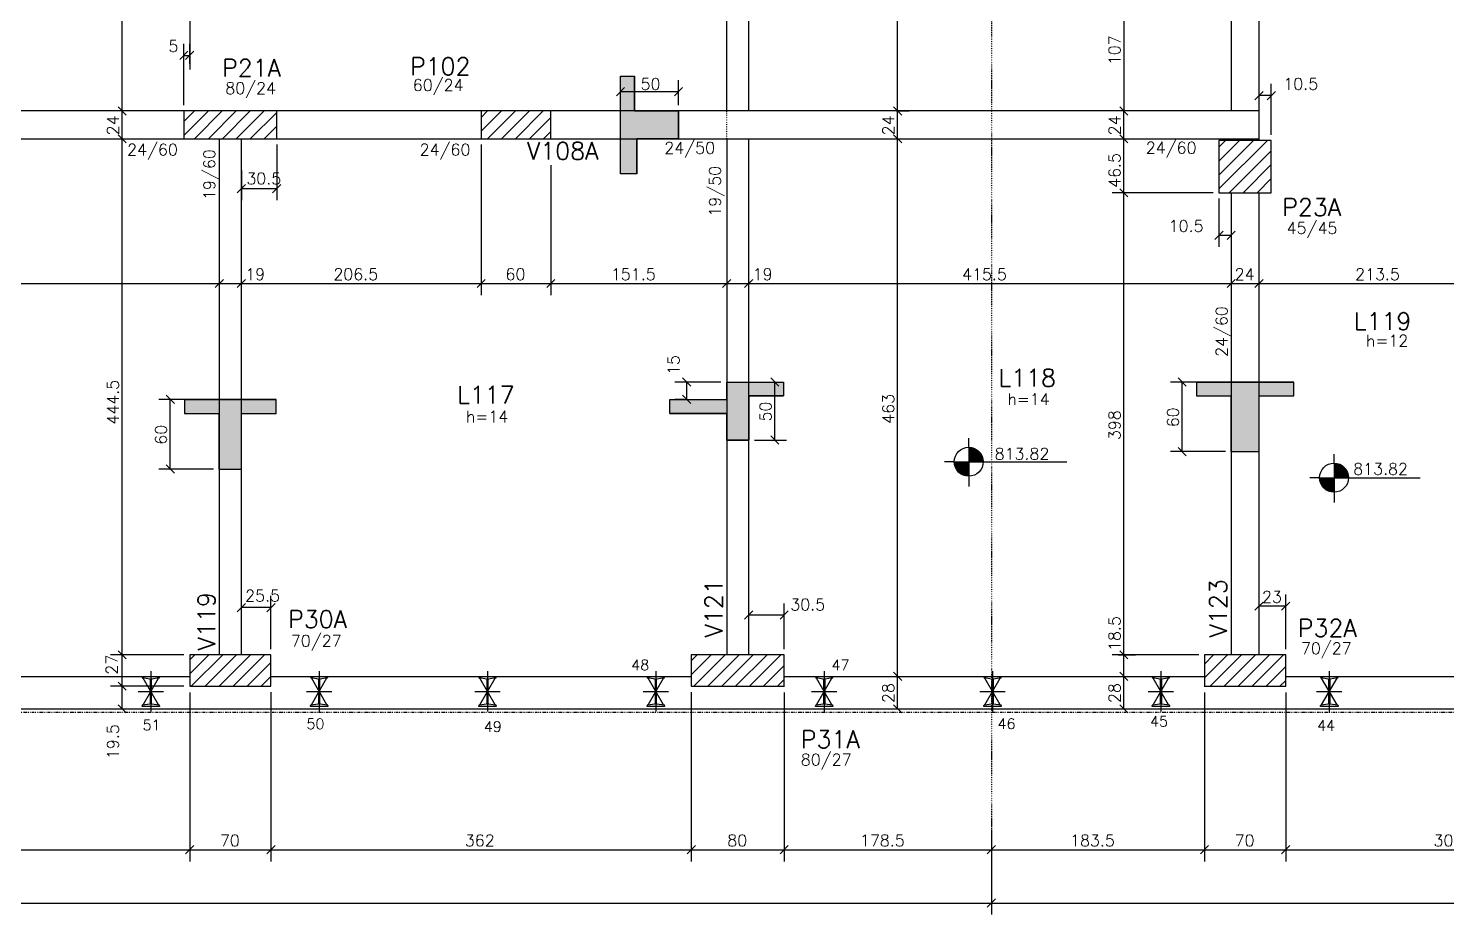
# Model space of a CAD drawing. Extents: x 880 to 7065, y 666 to 4166.
# Drawn here: x 2647 to 3869, y 2086 to 2849 of the extents above; entities that cross this region are included whole.
import ezdxf

# ---------------------------------------------------------------- set-up
doc = ezdxf.new("R2010")
doc.units = 0
doc.header["$MEASUREMENT"] = 0
doc.linetypes.add('ESTILO_TQS_0003', pattern=[1.5, 0.5, -0.4, 0.1, -0.5])
doc.linetypes.add('ESTILO_TQS_0004', pattern=[2, 0.5, -0.4, 0.1, -0.4, 0.1, -0.5])
for name, color, linetype in [('1', 1, 'CONTINUOUS'), ('2', 2, 'CONTINUOUS'), ('3', 3, 'CONTINUOUS'), ('4', 4, 'CONTINUOUS'), ('6', 6, 'CONTINUOUS'), ('7', 7, 'CONTINUOUS'), ('8', 8, 'CONTINUOUS'), ('9', 9, 'CONTINUOUS')]:
    doc.layers.add(name, color=color, linetype=linetype)
doc.styles.get("Standard").update_dxf_attribs({"font": 'ROMANS.SHX'})

msp = doc.modelspace()

# ---------------------------------------------------------------- linework, layer by layer
at = {"layer": '1', "linetype": 'Continuous'}
for p, q in [((2396.0315, 2291.0645), (2786.0315, 2291.0645)), ((2856.0315, 2291.0645), (3218.0315, 2291.0645)), ((3298.0315, 2291.0645), (3660.0315, 2291.0645))]:
    msp.add_line(p, q, dxfattribs=at)
msp.add_lwpolyline([(3730.0315, 2291.0645), (5150.249252, 2291.0645), (5150.249252, 2593.06465)], dxfattribs=at)
at = {"layer": '2', "linetype": 'Continuous'}
for p, q in [((2777.495966, 2822.4363), (2784.567034, 2829.507368)), ((2782.495966, 2822.4363), (2789.567034, 2829.507368)), ((3160.604479, 2798.226738), (3153.533411, 2791.15567)), ((3210.604479, 2798.226738), (3203.533411, 2791.15567)), ((3710.567034, 2794.865058), (3703.495966, 2787.79399)), ((3721.067034, 2794.865058), (3713.995966, 2787.79399)), ((2731.443071, 2774.528966), (2724.372003, 2781.600034)), ((2731.443071, 2774.528966), (2724.372003, 2781.600034)), ((3399.231952, 2774.528966), (3392.160884, 2781.600034)), ((3399.231952, 2774.528966), (3392.160884, 2781.600034)), ((3594.098437, 2774.528966), (3587.027369, 2781.600034)), ((3594.098437, 2774.528966), (3587.027369, 2781.600034)), ((3587.027369, 2781.600034), (3594.098437, 2774.528966)), ((2821.0315, 2766.0645), (2821.0315, 2766.0645)), ((3067.0315, 2766.0645), (3067.0315, 2766.0645)), ((2731.443071, 2750.528966), (2724.372003, 2757.600034)), ((2731.443071, 2750.528966), (2724.372003, 2757.600034)), ((2731.443071, 2750.528966), (2724.372003, 2757.600034)), ((3399.231952, 2750.528966), (3392.160884, 2757.600034)), ((3399.231952, 2750.528966), (3392.160884, 2757.600034)), ((3399.231952, 2750.528966), (3392.160884, 2757.600034)), ((3594.098437, 2750.528966), (3587.027369, 2757.600034)), ((3594.098437, 2750.528966), (3587.027369, 2757.600034)), ((3695.0315, 2730.0645), (3695.0315, 2730.0645)), ((2834.067034, 2714.637514), (2826.995966, 2707.566446)), ((2864.567034, 2714.637514), (2857.495966, 2707.566446)), ((3594.098437, 2704.028966), (3587.027369, 2711.100034)), ((3594.098437, 2704.028966), (3587.027369, 2711.100034)), ((3668.995966, 2667.441812), (3676.067034, 2674.51288)), ((3679.495966, 2667.441812), (3686.567034, 2674.51288)), ((2807.995966, 2625.935407), (2815.067034, 2633.006475)), ((2807.995966, 2625.935407), (2815.067034, 2633.006475)), ((2826.995966, 2625.935407), (2834.067034, 2633.006475)), ((2826.995966, 2625.935407), (2834.067034, 2633.006475)), ((3033.495966, 2625.935407), (3040.567034, 2633.006475)), ((3033.495966, 2625.935407), (3040.567034, 2633.006475)), ((3093.495966, 2625.935407), (3100.567034, 2633.006475)), ((3093.495966, 2625.935407), (3100.567034, 2633.006475)), ((3244.995966, 2625.935407), (3252.067034, 2633.006475)), ((3244.995966, 2625.935407), (3252.067034, 2633.006475)), ((3263.995966, 2625.935407), (3271.067034, 2633.006475)), ((3263.995966, 2625.935407), (3271.067034, 2633.006475)), ((3679.495966, 2625.935407), (3686.567034, 2633.006475)), ((3679.495966, 2625.935407), (3686.567034, 2633.006475)), ((3703.495966, 2625.935407), (3710.567034, 2633.006475)), ((3703.495966, 2625.935407), (3710.567034, 2633.006475)), ((3210.449488, 2548.137967), (3217.520556, 2541.0669)), ((3293.545331, 2541.0669), (3286.474263, 2548.137967)), ((3644.389486, 2541.0669), (3637.318419, 2548.137967)), ((2772.871156, 2526.0669), (2765.800088, 2533.137967)), ((3210.449488, 2533.137967), (3217.520556, 2526.0669)), ((3293.545331, 2491.0669), (3286.474263, 2498.137967)), ((3644.389486, 2481.0669), (3637.318419, 2488.137967)), ((2772.871156, 2466.0669), (2765.800088, 2473.137967)), ((2834.067034, 2353.809891), (2826.995966, 2346.738823)), ((2859.567034, 2353.809891), (2852.495966, 2346.738823)), ((3271.067034, 2347.427979), (3263.995966, 2340.356911)), ((3301.567034, 2347.427979), (3294.495966, 2340.356911)), ((3710.567034, 2355.026097), (3703.495966, 2347.95503)), ((3733.567034, 2355.026097), (3726.495966, 2347.95503)), ((2731.443071, 2306.028966), (2724.372003, 2313.100034)), ((2731.443071, 2306.028966), (2724.372003, 2313.100034)), ((3594.098437, 2306.028966), (3587.027369, 2313.100034)), ((3594.098437, 2306.028966), (3587.027369, 2313.100034)), ((3594.098437, 2306.028966), (3587.027369, 2313.100034)), ((2731.443071, 2279.028966), (2724.372003, 2286.100034)), ((2731.443071, 2279.028966), (2724.372003, 2286.100034)), ((2821.0315, 2296.0645), (2821.0315, 2296.0645)), ((3258.0315, 2296.0645), (3258.0315, 2296.0645)), ((3399.231952, 2287.528966), (3392.160884, 2294.600034)), ((3399.231952, 2287.528966), (3392.160884, 2294.600034)), ((3594.098437, 2287.528966), (3587.027369, 2294.600034)), ((3594.098437, 2287.528966), (3587.027369, 2294.600034)), ((3695.0315, 2296.0645), (3695.0315, 2296.0645)), ((2731.443071, 2259.528966), (2724.372003, 2266.600034)), ((3399.231952, 2259.528966), (3392.160884, 2266.600034)), ((3594.098437, 2259.528966), (3587.027369, 2266.600034)), ((2782.495966, 2138.141848), (2789.567034, 2145.212916)), ((2782.495966, 2138.141848), (2789.567034, 2145.212916)), ((2852.495966, 2138.141848), (2859.567034, 2145.212916)), ((2852.495966, 2138.141848), (2859.567034, 2145.212916)), ((3214.495966, 2138.141848), (3221.567034, 2145.212916)), ((3214.495966, 2138.141848), (3221.567034, 2145.212916)), ((3294.495966, 2138.141848), (3301.567034, 2145.212916)), ((3472.995966, 2138.141848), (3480.067034, 2145.212916)), ((3472.995966, 2138.141848), (3480.067034, 2145.212916)), ((3656.495966, 2138.141848), (3663.567034, 2145.212916)), ((3726.495966, 2138.141848), (3733.567034, 2145.212916)), ((3726.495966, 2138.141848), (3733.567034, 2145.212916)), ((3726.495966, 2138.141848), (3733.567034, 2145.212916)), ((3472.995966, 2092.25818), (3480.067034, 2099.329248)), ((3472.995966, 2092.25818), (3480.067034, 2099.329248)), ((3472.995966, 2092.25818), (3480.067034, 2099.329248))]:
    msp.add_line(p, q, dxfattribs=at)
at = {"layer": '2', "linetype": 'ESTILO_TQS_0003'}
msp.add_line((5277.028499, 2260.066249), (1806.544791, 2260.051074), dxfattribs=at)
at = {"layer": '3', "linetype": 'Continuous'}
for p, q in [((3248.5315, 2778.0645), (3248.5315, 2998.0645)), ((3267.5315, 2778.0645), (3267.5315, 2998.0645)), ((2781.0315, 2756.989869), (2802.106131, 2778.0645)), ((2781.0315, 2769.010685), (2790.085315, 2778.0645)), ((2790.126946, 2754.0645), (2814.126946, 2778.0645)), ((2802.147761, 2754.0645), (2826.147761, 2778.0645)), ((2814.168576, 2754.0645), (2838.168576, 2778.0645)), ((2826.189392, 2754.0645), (2850.189392, 2778.0645)), ((2838.210207, 2754.0645), (2861.0315, 2776.885793)), ((3037.0315, 2760.552749), (3054.543251, 2778.0645)), ((3037.0315, 2772.573564), (3042.522436, 2778.0645)), ((3042.564067, 2754.0645), (3066.564067, 2778.0645)), ((3054.584882, 2754.0645), (3078.584882, 2778.0645)), ((3066.605697, 2754.0645), (3090.605697, 2778.0645)), ((2850.231022, 2754.0645), (2861.0315, 2764.864978)), ((3078.626513, 2754.0645), (3097.0315, 2772.469487)), ((3090.647328, 2754.0645), (3097.0315, 2760.448672)), ((3672.5315, 2710.866278), (3714.229722, 2752.5645)), ((3672.5315, 2722.887093), (3702.208907, 2752.5645)), ((3672.5315, 2734.907908), (3690.188092, 2752.5645)), ((3672.5315, 2746.928723), (3678.167277, 2752.5645)), ((3681.250538, 2707.5645), (3717.5315, 2743.845462)), ((3693.271353, 2707.5645), (3717.5315, 2731.824647)), ((3705.292168, 2707.5645), (3717.5315, 2719.803832)), ((3717.312984, 2707.5645), (3717.5315, 2707.783016)), ((3456.985144, 2488.422178), (3456.985144, 2496.132994)), ((3456.985144, 2488.422178), (3456.985144, 2463.422178)), ((3456.985144, 2487.814831), (3460.834269, 2487.814831)), ((3456.985144, 2487.021982), (3462.733607, 2487.021982)), ((3456.985144, 2486.229133), (3464.057402, 2486.229133)), ((3456.985144, 2485.436272), (3465.092663, 2485.436272)), ((3456.985144, 2484.643482), (3465.940003, 2484.643482)), ((3456.985144, 2483.850633), (3466.649012, 2483.850633)), ((3456.985144, 2483.057772), (3467.248349, 2483.057772)), ((3456.985144, 2482.264923), (3467.756371, 2482.264923)), ((3456.985144, 2481.472074), (3468.185524, 2481.472074)), ((3456.985144, 2480.679225), (3468.544583, 2480.679225)), ((3456.985144, 2479.886376), (3468.839888, 2479.886376)), ((3771.630023, 2474.683106), (3771.630023, 2482.393922)), ((3444.485144, 2475.922178), (3436.024703, 2475.922178)), ((3456.985096, 2475.129377), (3444.485096, 2475.129377)), ((3444.485144, 2475.922178), (3469.485144, 2475.922178)), ((3456.985096, 2474.336528), (3444.586091, 2474.336528)), ((3456.985096, 2473.543679), (3444.713454, 2473.543679)), ((3456.985096, 2472.75083), (3444.89408, 2472.75083)), ((3456.985096, 2471.958028), (3445.130353, 2471.958028)), ((3456.985096, 2471.165131), (3445.425658, 2471.165131)), ((3456.985096, 2470.37233), (3445.784716, 2470.37233)), ((3456.985096, 2469.579481), (3446.21387, 2469.579481)), ((3456.985096, 2468.786632), (3446.721892, 2468.786632)), ((3456.985096, 2467.993783), (3447.321276, 2467.993783)), ((3456.985144, 2479.093574), (3469.076161, 2479.093574)), ((3456.985144, 2478.300725), (3469.256739, 2478.300725)), ((3456.985144, 2477.507876), (3469.38415, 2477.507876)), ((3456.985144, 2476.715027), (3469.485144, 2476.715027)), ((3469.485144, 2475.922178), (3541.414579, 2475.922178)), ((3771.630023, 2474.683106), (3771.630023, 2449.683106)), ((3771.630023, 2474.075758), (3775.479148, 2474.075758)), ((3771.630023, 2473.282909), (3777.378485, 2473.282909)), ((3771.630023, 2472.49006), (3778.702281, 2472.49006)), ((3771.630023, 2471.697199), (3779.737542, 2471.697199)), ((3771.630023, 2470.90441), (3780.584881, 2470.90441)), ((3771.630023, 2470.111561), (3781.293891, 2470.111561)), ((3771.630023, 2469.3187), (3781.893227, 2469.3187)), ((3771.630023, 2468.525851), (3782.40125, 2468.525851)), ((3771.630023, 2467.733002), (3782.830403, 2467.733002)), ((3456.985096, 2467.200982), (3448.030238, 2467.200982)), ((3456.985096, 2466.408073), (3448.877577, 2466.408073)), ((3456.985096, 2465.615271), (3449.912838, 2465.615271)), ((3456.985096, 2464.822422), (3451.236634, 2464.822422)), ((3456.985096, 2464.029573), (3453.136019, 2464.029573)), ((3456.985144, 2463.422178), (3456.985144, 2454.567912)), ((3759.130023, 2462.183106), (3750.669582, 2462.183106)), ((3771.629975, 2461.390304), (3759.129975, 2461.390304)), ((3759.130023, 2462.183106), (3784.130023, 2462.183106)), ((3771.629975, 2460.597455), (3759.230969, 2460.597455)), ((3771.629975, 2459.804606), (3759.358332, 2459.804606)), ((3771.629975, 2459.011757), (3759.538958, 2459.011757)), ((3771.629975, 2458.218956), (3759.775231, 2458.218956)), ((3771.629975, 2457.426059), (3760.070536, 2457.426059)), ((3771.629975, 2456.633258), (3760.429595, 2456.633258)), ((3771.629975, 2455.840409), (3760.858748, 2455.840409)), ((3771.630023, 2466.940153), (3783.189461, 2466.940153)), ((3771.630023, 2466.147303), (3783.484767, 2466.147303)), ((3771.630023, 2465.354502), (3783.721039, 2465.354502)), ((3771.630023, 2464.561653), (3783.901618, 2464.561653)), ((3771.630023, 2463.768804), (3784.029029, 2463.768804)), ((3771.630023, 2462.975955), (3784.130023, 2462.975955)), ((3784.130023, 2462.183106), (3845.920897, 2462.183106)), ((3771.629975, 2455.04756), (3761.36677, 2455.04756)), ((3771.629975, 2454.254711), (3761.966155, 2454.254711)), ((3771.629975, 2453.461909), (3762.675116, 2453.461909)), ((3771.629975, 2452.669), (3763.522456, 2452.669)), ((3771.629975, 2451.876199), (3764.557717, 2451.876199)), ((3771.629975, 2451.08335), (3765.881512, 2451.08335)), ((3771.629975, 2450.290501), (3767.780898, 2450.290501)), ((3771.630023, 2449.683106), (3771.630023, 2440.82884)), ((2786.0315, 2293.178074), (2802.417926, 2309.5645)), ((2786.0315, 2305.198889), (2790.397111, 2309.5645)), ((2787.438742, 2282.5645), (2814.438742, 2309.5645)), ((2799.459557, 2282.5645), (2826.459557, 2309.5645)), ((2811.480372, 2282.5645), (2838.480372, 2309.5645)), ((2823.501188, 2282.5645), (2850.501188, 2309.5645)), ((3218.0315, 2292.428723), (3235.167277, 2309.5645)), ((3218.0315, 2304.449539), (3223.146461, 2309.5645)), ((3220.188092, 2282.5645), (3247.188092, 2309.5645)), ((3232.208907, 2282.5645), (3259.208907, 2309.5645)), ((3244.229722, 2282.5645), (3271.229722, 2309.5645)), ((3256.250538, 2282.5645), (3283.250538, 2309.5645)), ((3268.271353, 2282.5645), (3295.271353, 2309.5645)), ((3660.0315, 2289.658558), (3679.937442, 2309.5645)), ((3660.0315, 2301.679373), (3667.916627, 2309.5645)), ((3664.958257, 2282.5645), (3691.958257, 2309.5645)), ((3676.979072, 2282.5645), (3703.979072, 2309.5645)), ((3688.999888, 2282.5645), (3715.999888, 2309.5645)), ((3701.020703, 2282.5645), (3728.020703, 2309.5645)), ((2835.522003, 2282.5645), (2856.0315, 2303.073997)), ((3280.292168, 2282.5645), (3298.0315, 2300.303832)), ((3713.041518, 2282.5645), (3730.0315, 2299.554482)), ((2847.542818, 2282.5645), (2856.0315, 2291.053182)), ((3292.312984, 2282.5645), (3298.0315, 2288.283016)), ((3725.062334, 2282.5645), (3730.0315, 2287.533666))]:
    msp.add_line(p, q, dxfattribs=at)
at = {"layer": '3', "linetype": 'ESTILO_TQS_0004'}
msp.add_line((3248.5315, 2754.0645), (3248.5315, 2778.0645), dxfattribs=at)
at = {"layer": '3', "linetype": 'Continuous'}
for points in [[(3683.0315, 2921.5645), (3683.0315, 2778.0645)], [(3707.0315, 2766.0645), (3707.0315, 2912.0645)], [(2781.0315, 2778.0645), (2424.0315, 2778.0645)], [(3037.0315, 2778.0645), (2861.0315, 2778.0645)], [(3258.0315, 2778.0645), (3097.0315, 2778.0645)], [(3707.0315, 2778.0645), (3258.0315, 2778.0645)], [(3707.0315, 2752.5645), (3707.0315, 2766.0645)], [(2424.0315, 2754.0645), (2781.0315, 2754.0645)], [(2811.5315, 2754.0645), (2811.5315, 2309.5645)], [(2830.5315, 2309.5645), (2830.5315, 2754.0645)], [(2861.0315, 2754.0645), (3037.0315, 2754.0645)], [(3097.0315, 2754.0645), (3248.5315, 2754.0645)], [(3248.5315, 2754.0645), (3707.0315, 2754.0645)], [(3248.5315, 2754.0645), (3248.5315, 2309.5645)], [(3267.5315, 2309.5645), (3267.5315, 2754.0645)], [(3683.0315, 2754.0645), (3683.0315, 2752.5645)], [(3683.0315, 2707.5645), (3683.0315, 2309.5645)], [(3707.0315, 2309.5645), (3707.0315, 2707.5645)], [(3298.0315, 2282.0645), (3298.0315, 2282.5645)], [(3660.0315, 2282.5645), (3660.0315, 2282.0645)], [(2396.0315, 2263.0645), (2821.0315, 2263.0645)], [(2821.0315, 2263.0645), (3258.0315, 2263.0645)], [(3258.0315, 2263.0645), (3695.0315, 2263.0645)], [(3695.0315, 2263.0645), (3930.0315, 2263.0645)]]:
    msp.add_lwpolyline(points, dxfattribs=at)
for centre in [(3456.985144, 2475.922178), (3771.630023, 2462.183106)]:
    msp.add_circle(centre, 12.5, dxfattribs=at)
at = {"layer": '6', "linetype": 'Continuous'}
for p, q in [((3157.068945, 2778.0645), (3157.068945, 2808.0645)), ((3169.068945, 2778.0645), (3169.068945, 2808.0645)), ((3157.068945, 2754.0645), (3157.068945, 2778.0645)), ((3169.068945, 2778.0645), (3207.068945, 2778.0645)), ((3207.068945, 2754.0645), (3207.068945, 2778.0645)), ((3157.068945, 2724.0645), (3157.068945, 2754.0645)), ((3171.068945, 2754.0645), (3207.068945, 2754.0645)), ((3171.068945, 2724.0645), (3171.068945, 2754.0645)), ((3248.531499, 2544.602434), (3267.531499, 2544.602434)), ((3248.5315, 2544.602434), (3248.5315, 2529.602434)), ((3267.531499, 2544.602434), (3297.531499, 2544.602434)), ((3653.0315, 2544.602434), (3683.0315, 2544.602434)), ((3683.0315, 2544.602434), (3707.013169, 2544.602434)), ((3707.013169, 2544.602434), (3737.013169, 2544.602434)), ((2781.513169, 2529.602434), (2811.513169, 2529.602434)), ((2811.513169, 2529.602434), (2830.513169, 2529.602434)), ((2830.513169, 2529.602434), (2860.513169, 2529.602434)), ((3199.561954, 2529.602434), (3248.531499, 2529.602434)), ((3267.531499, 2494.602434), (3267.531499, 2532.602434)), ((3267.531499, 2532.602434), (3297.531499, 2532.602434)), ((3653.0315, 2532.602434), (3683.0315, 2532.602434)), ((3683.0315, 2484.602434), (3683.0315, 2532.602434)), ((3707.013169, 2484.602434), (3707.013169, 2532.602434)), ((3707.013169, 2532.602434), (3737.013169, 2532.602434)), ((2781.513169, 2517.602434), (2811.513169, 2517.602434)), ((2811.513169, 2469.602434), (2811.513169, 2517.602434)), ((2830.513169, 2469.602434), (2830.513169, 2517.602434)), ((2830.513169, 2517.602434), (2860.513169, 2517.602434)), ((3199.561954, 2517.602434), (3248.531499, 2517.602434)), ((3248.5315, 2517.602434), (3248.5315, 2494.602434)), ((3248.531499, 2494.602434), (3267.531499, 2494.602434)), ((3683.0315, 2484.602434), (3707.013169, 2484.602434)), ((2811.513169, 2469.602434), (2830.513169, 2469.602434)), ((2745.030753, 2290.288068), (2745.030753, 2291.042155)), ((2745.030753, 2291.042155), (2760.030753, 2291.042155)), ((2751.654322, 2288.614881), (2745.513684, 2289.679429)), ((2745.887245, 2266.469642), (2759.17426, 2289.614668)), ((2759.17426, 2266.469642), (2745.887245, 2289.614668)), ((2752.137253, 2268.076925), (2752.137253, 2288.006242)), ((2752.530753, 2295.39096), (2752.530753, 2260.69335)), ((2752.924253, 2288.006242), (2752.924253, 2268.078068)), ((2759.547822, 2289.679429), (2753.407184, 2288.614881)), ((2760.030753, 2291.042155), (2760.030753, 2290.288068)), ((2890.041218, 2290.31084), (2890.041218, 2291.064927)), ((2890.041218, 2291.064927), (2905.041218, 2291.064927)), ((2896.664787, 2288.637653), (2890.524149, 2289.702201)), ((2890.897711, 2266.492414), (2904.184726, 2289.63744)), ((2904.184726, 2266.492414), (2890.897711, 2289.63744)), ((2897.147718, 2268.099697), (2897.147718, 2288.029014)), ((2897.541218, 2295.413732), (2897.541218, 2260.716122)), ((2897.934718, 2288.029014), (2897.934718, 2268.10084)), ((2904.558287, 2289.702201), (2898.417649, 2288.637653)), ((2905.041218, 2291.064927), (2905.041218, 2290.31084)), ((3035.030902, 2290.291159), (3035.030902, 2291.045246)), ((3035.030902, 2291.045246), (3050.030902, 2291.045246)), ((3041.654471, 2288.617972), (3035.513833, 2289.68252)), ((3035.887394, 2266.472733), (3049.17441, 2289.617759)), ((3049.17441, 2266.472733), (3035.887394, 2289.617759)), ((3042.137402, 2268.080016), (3042.137402, 2288.009333)), ((3042.530902, 2295.394051), (3042.530902, 2260.696441)), ((3042.924402, 2288.009333), (3042.924402, 2268.081159)), ((3049.547971, 2289.68252), (3043.407333, 2288.617972)), ((3050.030902, 2291.045246), (3050.030902, 2290.291159)), ((3180.030902, 2290.292704), (3180.030902, 2291.046791)), ((3180.030902, 2291.046791), (3195.030902, 2291.046791)), ((3186.654471, 2288.619518), (3180.513833, 2289.684065)), ((3180.887394, 2266.474279), (3194.17441, 2289.619304)), ((3194.17441, 2266.474279), (3180.887394, 2289.619304)), ((3187.137402, 2268.081561), (3187.137402, 2288.010879)), ((3187.530902, 2295.395596), (3187.530902, 2260.697986)), ((3187.924402, 2288.010879), (3187.924402, 2268.082704)), ((3194.547971, 2289.684065), (3188.407333, 2288.619518)), ((3195.030902, 2291.046791), (3195.030902, 2290.292704)), ((3325.031052, 2290.29425), (3325.031052, 2291.048337)), ((3325.031052, 2291.048337), (3340.031052, 2291.048337)), ((3331.654621, 2288.621063), (3325.513983, 2289.685611)), ((3325.887544, 2266.475824), (3339.174559, 2289.62085)), ((3339.174559, 2266.475824), (3325.887544, 2289.62085)), ((3332.137552, 2268.083106), (3332.137552, 2288.012424)), ((3332.531052, 2295.397142), (3332.531052, 2260.699532)), ((3332.924552, 2288.012424), (3332.924552, 2268.08425)), ((3339.548121, 2289.685611), (3333.407483, 2288.621063)), ((3340.031052, 2291.048337), (3340.031052, 2290.29425)), ((3470.031052, 2290.295745), (3470.031052, 2291.049832)), ((3470.031052, 2291.049832), (3485.031052, 2291.049832)), ((3476.654621, 2288.622558), (3470.513983, 2289.687106)), ((3470.887544, 2266.477319), (3484.174559, 2289.622345)), ((3484.174559, 2266.477319), (3470.887544, 2289.622345)), ((3477.137552, 2268.084602), (3477.137552, 2288.013919)), ((3477.531052, 2295.398637), (3477.531052, 2260.701027)), ((3477.924552, 2288.013919), (3477.924552, 2268.085745)), ((3484.548121, 2289.687106), (3478.407483, 2288.622558)), ((3485.031052, 2291.049832), (3485.031052, 2290.295745)), ((3615.031201, 2290.297241), (3615.031201, 2291.051328)), ((3615.031201, 2291.051328), (3630.031201, 2291.051328)), ((3621.65477, 2288.624054), (3615.514132, 2289.688602)), ((3615.887693, 2266.478815), (3629.174709, 2289.623841)), ((3629.174709, 2266.478815), (3615.887693, 2289.623841)), ((3622.137701, 2268.086097), (3622.137701, 2288.015415)), ((3622.531201, 2295.400133), (3622.531201, 2260.702523)), ((3622.924701, 2288.015415), (3622.924701, 2268.087241)), ((3629.54827, 2289.688602), (3623.407632, 2288.624054)), ((3630.031201, 2291.051328), (3630.031201, 2290.297241)), ((3760.031201, 2290.298736), (3760.031201, 2291.052823)), ((3760.031201, 2291.052823), (3775.031201, 2291.052823)), ((3766.65477, 2288.625549), (3760.514132, 2289.690097)), ((3760.887693, 2266.48031), (3774.174709, 2289.625336)), ((3774.174709, 2266.48031), (3760.887693, 2289.625336)), ((3767.137701, 2268.087593), (3767.137701, 2288.01691)), ((3767.531201, 2295.401628), (3767.531201, 2260.704018)), ((3767.924701, 2288.01691), (3767.924701, 2268.088736)), ((3774.54827, 2289.690097), (3768.407632, 2288.625549)), ((3775.031201, 2291.052823), (3775.031201, 2290.298736)), ((2741.621783, 2278.042155), (2763.439722, 2278.042155)), ((2886.632249, 2278.064927), (2908.450188, 2278.064927)), ((3031.621932, 2278.045246), (3053.439872, 2278.045246)), ((3176.621932, 2278.046791), (3198.439872, 2278.046791)), ((3321.622082, 2278.048337), (3343.440021, 2278.048337)), ((3466.622082, 2278.049832), (3488.440021, 2278.049832)), ((3611.622231, 2278.051328), (3633.440171, 2278.051328)), ((3756.622231, 2278.052823), (3778.440171, 2278.052823)), ((2745.030753, 2265.042155), (2745.030753, 2265.796242)), ((2760.030753, 2265.042155), (2745.030753, 2265.042155)), ((2745.513684, 2266.404881), (2751.654322, 2267.469429)), ((2753.407184, 2267.469429), (2759.547822, 2266.404881)), ((2760.030753, 2265.796242), (2760.030753, 2265.042155)), ((2890.041218, 2265.064927), (2890.041218, 2265.819014)), ((2905.041218, 2265.064927), (2890.041218, 2265.064927)), ((2890.524149, 2266.427653), (2896.664787, 2267.492201)), ((2898.417649, 2267.492201), (2904.558287, 2266.427653)), ((2905.041218, 2265.819014), (2905.041218, 2265.064927)), ((3035.030902, 2265.045246), (3035.030902, 2265.799333)), ((3050.030902, 2265.045246), (3035.030902, 2265.045246)), ((3035.513833, 2266.407972), (3041.654471, 2267.47252)), ((3043.407333, 2267.47252), (3049.547971, 2266.407972)), ((3050.030902, 2265.799333), (3050.030902, 2265.045246)), ((3180.030902, 2265.046791), (3180.030902, 2265.800879)), ((3195.030902, 2265.046791), (3180.030902, 2265.046791)), ((3180.513833, 2266.409518), (3186.654471, 2267.474065)), ((3188.407333, 2267.474065), (3194.547971, 2266.409518)), ((3195.030902, 2265.800879), (3195.030902, 2265.046791)), ((3325.031052, 2265.048337), (3325.031052, 2265.802424)), ((3340.031052, 2265.048337), (3325.031052, 2265.048337)), ((3325.513983, 2266.411063), (3331.654621, 2267.475611)), ((3333.407483, 2267.475611), (3339.548121, 2266.411063)), ((3340.031052, 2265.802424), (3340.031052, 2265.048337)), ((3470.031052, 2265.049832), (3470.031052, 2265.803919)), ((3485.031052, 2265.049832), (3470.031052, 2265.049832)), ((3470.513983, 2266.412558), (3476.654621, 2267.477106)), ((3478.407483, 2267.477106), (3484.548121, 2266.412558)), ((3485.031052, 2265.803919), (3485.031052, 2265.049832)), ((3615.031201, 2265.051328), (3615.031201, 2265.805415)), ((3630.031201, 2265.051328), (3615.031201, 2265.051328)), ((3615.514132, 2266.414054), (3621.65477, 2267.478602)), ((3623.407632, 2267.478602), (3629.54827, 2266.414054)), ((3630.031201, 2265.805415), (3630.031201, 2265.051328)), ((3760.031201, 2265.052823), (3760.031201, 2265.80691)), ((3775.031201, 2265.052823), (3760.031201, 2265.052823)), ((3760.514132, 2266.415549), (3766.65477, 2267.480097)), ((3768.407632, 2267.480097), (3774.54827, 2266.415549)), ((3775.031201, 2265.80691), (3775.031201, 2265.052823))]:
    msp.add_line(p, q, dxfattribs=at)
for centre, radius, start, end in [((2745.655753, 2290.288068), 0.625, 180, 256.861226), ((2751.512253, 2288.006242), 0.625, 0, 76.861226), ((2753.549253, 2288.006242), 0.625, 103.138774, 180), ((2759.405753, 2290.288068), 0.625, 283.138774, 0), ((2890.666218, 2290.31084), 0.625, 180, 256.861226), ((2896.522718, 2288.029014), 0.625, 0, 76.861226), ((2898.559718, 2288.029014), 0.625, 103.138774, 180), ((2904.416218, 2290.31084), 0.625, 283.138774, 0), ((3035.655902, 2290.291159), 0.625, 180, 256.861226), ((3041.512402, 2288.009333), 0.625, 0, 76.861226), ((3043.549402, 2288.009333), 0.625, 103.138774, 180), ((3049.405902, 2290.291159), 0.625, 283.138774, 0), ((3180.655902, 2290.292704), 0.625, 180, 256.861226), ((3186.512402, 2288.010879), 0.625, 0, 76.861226), ((3188.549402, 2288.010879), 0.625, 103.138774, 180), ((3194.405902, 2290.292704), 0.625, 283.138774, 0), ((3325.656052, 2290.29425), 0.625, 180, 256.861226), ((3331.512552, 2288.012424), 0.625, 0, 76.861226), ((3333.549552, 2288.012424), 0.625, 103.138774, 180), ((3339.406052, 2290.29425), 0.625, 283.138774, 0), ((3470.656052, 2290.295745), 0.625, 180, 256.861226), ((3476.512552, 2288.013919), 0.625, 0, 76.861226), ((3478.549552, 2288.013919), 0.625, 103.138774, 180), ((3484.406052, 2290.295745), 0.625, 283.138774, 0), ((3615.656201, 2290.297241), 0.625, 180, 256.861226), ((3621.512701, 2288.015415), 0.625, 0, 76.861226), ((3623.549701, 2288.015415), 0.625, 103.138774, 180), ((3629.406201, 2290.297241), 0.625, 283.138774, 0), ((3760.656201, 2290.298736), 0.625, 180, 256.861226), ((3766.512701, 2288.01691), 0.625, 0, 76.861226), ((3768.549701, 2288.01691), 0.625, 103.138774, 180), ((3774.406201, 2290.298736), 0.625, 283.138774, 0), ((2745.655753, 2265.796242), 0.625, 103.138774, 180), ((2751.512251, 2268.07807), 0.625002, 283.138852, 0.104996), ((2753.549253, 2268.078068), 0.625, 180, 256.861226), ((2759.405753, 2265.796242), 0.625, 0, 76.861226), ((2890.666218, 2265.819014), 0.625, 103.138774, 180), ((2896.522717, 2268.100842), 0.625002, 283.138852, 0.104996), ((2898.559718, 2268.10084), 0.625, 180, 256.861226), ((2904.416218, 2265.819014), 0.625, 0, 76.861226), ((3035.655902, 2265.799333), 0.625, 103.138774, 180), ((3041.512401, 2268.081161), 0.625002, 283.138852, 0.104996), ((3043.549402, 2268.081159), 0.625, 180, 256.861226), ((3049.405902, 2265.799333), 0.625, 0, 76.861226), ((3180.655902, 2265.800879), 0.625, 103.138774, 180), ((3186.512401, 2268.082706), 0.625002, 283.138852, 0.104996), ((3188.549402, 2268.082704), 0.625, 180, 256.861226), ((3194.405902, 2265.800879), 0.625, 0, 76.861226), ((3325.656052, 2265.802424), 0.625, 103.138774, 180), ((3331.51255, 2268.084252), 0.625002, 283.138852, 0.104996), ((3333.549552, 2268.08425), 0.625, 180, 256.861226), ((3339.406052, 2265.802424), 0.625, 0, 76.861226), ((3470.656052, 2265.803919), 0.625, 103.138774, 180), ((3476.51255, 2268.085747), 0.625002, 283.138852, 0.104996), ((3478.549552, 2268.085745), 0.625, 180, 256.861226), ((3484.406052, 2265.803919), 0.625, 0, 76.861226), ((3615.656201, 2265.805415), 0.625, 103.138774, 180), ((3621.5127, 2268.087243), 0.625002, 283.138852, 0.104996), ((3623.549701, 2268.087241), 0.625, 180, 256.861226), ((3629.406201, 2265.805415), 0.625, 0, 76.861226), ((3760.656201, 2265.80691), 0.625, 103.138774, 180), ((3766.5127, 2268.088738), 0.625002, 283.138852, 0.104996), ((3768.549701, 2268.088736), 0.625, 180, 256.861226), ((3774.406201, 2265.80691), 0.625, 0, 76.861226)]:
    msp.add_arc(centre, radius, start, end, dxfattribs=at)
at = {"layer": '7', "linetype": 'Continuous'}
for points in [[(2781.0315, 2754.0645), (2861.0315, 2754.0645), (2861.0315, 2778.0645), (2781.0315, 2778.0645), (2781.0315, 2754.0645)], [(3037.0315, 2754.0645), (3097.0315, 2754.0645), (3097.0315, 2778.0645), (3037.0315, 2778.0645), (3037.0315, 2754.0645)], [(3672.5315, 2707.5645), (3717.5315, 2707.5645), (3717.5315, 2752.5645), (3672.5315, 2752.5645), (3672.5315, 2707.5645)], [(2786.0315, 2282.5645), (2856.0315, 2282.5645), (2856.0315, 2309.5645), (2786.0315, 2309.5645), (2786.0315, 2282.5645)], [(3218.0315, 2282.5645), (3298.0315, 2282.5645), (3298.0315, 2309.5645), (3218.0315, 2309.5645), (3218.0315, 2282.5645)], [(3660.0315, 2282.5645), (3730.0315, 2282.5645), (3730.0315, 2309.5645), (3660.0315, 2309.5645), (3660.0315, 2282.5645)]]:
    msp.add_lwpolyline(points, dxfattribs=at)
at = {"layer": '8', "linetype": 'Continuous'}
for points in [[(3157.068945, 2808.0645), (3169.068945, 2808.0645), (3169.068945, 2778.0645), (3207.068945, 2778.0645), (3207.068945, 2754.0645), (3171.068945, 2754.0645), (3171.068945, 2724.0645), (3157.068945, 2724.0645), (3157.068945, 2808.0645)], [(3297.531499, 2532.602434), (3267.5315, 2532.602434), (3267.5315, 2494.602434), (3248.531499, 2494.602434), (3248.531499, 2517.602434), (3199.561954, 2517.602434), (3199.561954, 2529.602434), (3248.531499, 2529.602434), (3248.531499, 2544.602434), (3297.531499, 2544.602434), (3297.531499, 2532.602434)], [(3653.0315, 2544.602434), (3653.0315, 2532.602434), (3683.0315, 2532.602434), (3683.0315, 2484.602434), (3707.013169, 2484.602434), (3707.013169, 2532.602434), (3737.013169, 2532.602434), (3737.013169, 2544.602434), (3653.0315, 2544.602434)], [(2781.513169, 2529.602434), (2781.513169, 2517.602434), (2811.513169, 2517.602434), (2811.513169, 2469.602434), (2830.513169, 2469.602434), (2830.513169, 2517.602434), (2860.513169, 2517.602434), (2860.513169, 2529.602434), (2781.513169, 2529.602434)]]:
    msp.add_lwpolyline(points, dxfattribs=at)
for points in [[(3157.068945, 2724.0645), (3169.068945, 2808.0645), (3169.068945, 2778.0645)], [(3157.068945, 2724.0645), (3157.068945, 2808.0645), (3169.068945, 2808.0645)], [(3171.068945, 2724.0645), (3157.068945, 2724.0645), (3169.068945, 2778.0645)], [(3207.068945, 2778.0645), (3171.068945, 2754.0645), (3169.068945, 2778.0645)], [(3171.068945, 2754.0645), (3171.068945, 2724.0645), (3169.068945, 2778.0645)], [(3207.068945, 2778.0645), (3207.068945, 2754.0645), (3171.068945, 2754.0645)], [(3248.531499, 2529.602434), (3297.531499, 2544.602434), (3267.5315, 2532.602434)], [(3248.531499, 2529.602434), (3248.531499, 2544.602434), (3297.531499, 2544.602434)], [(3297.531499, 2544.602434), (3297.531499, 2532.602434), (3267.5315, 2532.602434)], [(3653.0315, 2532.602434), (3683.0315, 2532.602434), (3653.0315, 2544.602434)], [(3683.0315, 2532.602434), (3737.013169, 2544.602434), (3653.0315, 2544.602434)], [(3707.013169, 2532.602434), (3737.013169, 2544.602434), (3683.0315, 2532.602434)], [(3737.013169, 2532.602434), (3737.013169, 2544.602434), (3707.013169, 2532.602434)], [(2781.513169, 2529.602434), (2781.513169, 2517.602434), (2811.513169, 2517.602434)], [(2781.513169, 2529.602434), (2811.513169, 2517.602434), (2860.513169, 2529.602434)], [(2811.513169, 2517.602434), (2830.513169, 2517.602434), (2860.513169, 2529.602434)], [(2830.513169, 2517.602434), (2860.513169, 2517.602434), (2860.513169, 2529.602434)], [(3199.561954, 2529.602434), (3248.531499, 2529.602434), (3199.561954, 2517.602434)], [(3248.531499, 2529.602434), (3248.531499, 2517.602434), (3199.561954, 2517.602434)], [(3267.5315, 2494.602434), (3248.531499, 2494.602434), (3267.5315, 2532.602434)], [(3248.531499, 2494.602434), (3248.531499, 2517.602434), (3267.5315, 2532.602434)], [(3248.531499, 2517.602434), (3248.531499, 2529.602434), (3267.5315, 2532.602434)], [(3707.013169, 2484.602434), (3683.0315, 2532.602434), (3683.0315, 2484.602434)], [(3707.013169, 2532.602434), (3683.0315, 2532.602434), (3707.013169, 2484.602434)], [(2811.513169, 2469.602434), (2830.513169, 2469.602434), (2811.513169, 2517.602434)], [(2830.513169, 2469.602434), (2830.513169, 2517.602434), (2811.513169, 2517.602434)]]:
    msp.add_solid(points, dxfattribs=at)
at = {"layer": '9', "linetype": 'ESTILO_TQS_0004'}
msp.add_line((3476.5315, 3916.219531), (3476.5315, 2124.726091), dxfattribs=at)
at = {"layer": '9', "linetype": 'Continuous'}
for p, q in [((2727.907537, 2778.0645), (2727.907537, 2998.0645)), ((2786.0315, 2993.0645), (2786.0315, 2813.73047)), ((3395.696418, 2778.0645), (3395.696418, 2998.0645)), ((3590.562903, 2885.0645), (3590.562903, 2778.0645)), ((2781.0315, 2783.0645), (2781.0315, 2835.971834)), ((2786.0315, 2818.73047), (2786.0315, 2835.971834)), ((2781.0315, 2825.971834), (2786.0315, 2825.971834)), ((3157.068945, 2794.838769), (3157.068945, 2804.691204)), ((3207.068945, 2783.0645), (3207.068945, 2804.691204)), ((3707.0315, 2771.0645), (3707.0315, 2801.329524)), ((3717.5315, 2757.5645), (3717.5315, 2801.329524)), ((3207.068945, 2794.691204), (3157.068945, 2794.691204)), ((3717.5315, 2791.329524), (3707.0315, 2791.329524)), ((2727.907537, 2754.0645), (2727.907537, 2778.0645)), ((3394.696392, 2778.0645), (3405.696418, 2778.0645)), ((3395.696418, 2754.0645), (3395.696418, 2778.0645)), ((3590.562903, 2754.0645), (3590.562903, 2778.0645)), ((2727.907537, 2309.5645), (2727.907537, 2754.0645)), ((2861.0315, 2749.0645), (2861.0315, 2701.10198)), ((3037.0315, 2749.0645), (3037.0315, 2619.470941)), ((3391.15934, 2754.0645), (3405.696418, 2754.0645)), ((3395.696418, 2291.0645), (3395.696418, 2754.0645)), ((3590.562903, 2707.5645), (3590.562903, 2754.0645)), ((3592.109526, 2754.0645), (3600.562903, 2754.0645)), ((2830.5315, 2726.805525), (2830.5315, 2701.10198)), ((3097.0315, 2731.333524), (3097.0315, 2619.470941)), ((2861.0315, 2711.10198), (2830.5315, 2711.10198)), ((3667.5315, 2707.5645), (3580.562903, 2707.5645)), ((3590.562903, 2309.5645), (3590.562903, 2707.5645)), ((3672.5315, 2702.5645), (3672.5315, 2660.977346)), ((3683.0315, 2677.294312), (3683.0315, 2660.977346)), ((3672.5315, 2670.977346), (3683.0315, 2670.977346)), ((2393.5315, 2629.470941), (2811.5315, 2629.470941)), ((2811.5315, 2629.470941), (2830.5315, 2629.470941)), ((2830.5315, 2629.470941), (3037.0315, 2629.470941)), ((3037.0315, 2629.470941), (3097.0315, 2629.470941)), ((3097.0315, 2629.470941), (3248.5315, 2629.470941)), ((3248.5315, 2629.470941), (3267.5315, 2629.470941)), ((3267.5315, 2629.470941), (3683.0315, 2629.470941)), ((3683.0315, 2629.470941), (3707.0315, 2629.470941)), ((3707.0315, 2629.470941), (3920.5315, 2629.470941)), ((3243.5315, 2544.602434), (3203.985022, 2544.602434)), ((3213.985022, 2544.602434), (3213.985022, 2529.602434)), ((3290.009797, 2494.602434), (3290.009797, 2544.602434)), ((3654.522705, 2544.602434), (3630.853953, 2544.602434)), ((3640.853953, 2484.602434), (3640.853953, 2544.602434)), ((2783.004374, 2529.602434), (2759.335622, 2529.602434)), ((2769.335622, 2469.602434), (2769.335622, 2529.602434)), ((3212.047316, 2529.602434), (3203.985022, 2529.602434)), ((3272.531499, 2494.602434), (3300.009797, 2494.602434)), ((3678.0315, 2484.602434), (3630.853953, 2484.602434)), ((2806.513169, 2469.602434), (2759.335622, 2469.602434)), ((2830.5315, 2334.080787), (2830.5315, 2360.274357)), ((2856.0315, 2314.5645), (2856.0315, 2360.274357)), ((3707.0315, 2341.034008), (3707.0315, 2361.490563)), ((3730.0315, 2314.5645), (3730.0315, 2361.490563)), ((2856.0315, 2350.274357), (2830.5315, 2350.274357)), ((3267.5315, 2337.637836), (3267.5315, 2353.892445)), ((3298.0315, 2314.5645), (3298.0315, 2353.892445)), ((3730.0315, 2351.490563), (3707.0315, 2351.490563)), ((3298.0315, 2343.892445), (3267.5315, 2343.892445)), ((2781.0315, 2309.5645), (2717.907537, 2309.5645)), ((2727.907537, 2282.5645), (2727.907537, 2309.5645)), ((3655.0315, 2309.5645), (3580.562903, 2309.5645)), ((3585.562903, 2309.5645), (3600.562903, 2309.5645)), ((3590.562903, 2291.0645), (3590.562903, 2309.5645)), ((3395.696418, 2263.0645), (3395.696418, 2291.0645)), ((3590.562903, 2263.0645), (3590.562903, 2291.0645)), ((2781.0315, 2282.5645), (2717.907537, 2282.5645)), ((2727.907537, 2263.0645), (2727.907537, 2282.5645)), ((2786.0315, 2277.0645), (2786.0315, 2131.677382)), ((2856.0315, 2277.5645), (2856.0315, 2131.677382)), ((3218.0315, 2277.5645), (3218.0315, 2131.677382)), ((3298.0315, 2277.0645), (3298.0315, 2131.677382)), ((3660.0315, 2277.0645), (3660.0315, 2131.677382)), ((3730.0315, 2277.0645), (3730.0315, 2131.677382)), ((3730.0315, 2255.059484), (3730.0315, 2131.677382)), ((3298.0315, 2153.986377), (3298.0315, 2131.677382)), ((3476.5315, 2158.462365), (3476.5315, 2131.677382)), ((3476.5315, 2153.462365), (3476.5315, 2085.793714)), ((2396.0315, 2141.677382), (2786.0315, 2141.677382)), ((2786.0315, 2141.677382), (2856.0315, 2141.677382)), ((2856.0315, 2141.677382), (3218.0315, 2141.677382)), ((3218.0315, 2141.677382), (3298.0315, 2141.677382)), ((3298.0315, 2141.677382), (3476.5315, 2141.677382)), ((3476.5315, 2141.677382), (3660.0315, 2141.677382)), ((3660.0315, 2141.677382), (3730.0315, 2141.677382)), ((3730.0315, 2141.677382), (4032.531351, 2141.677382)), ((1513.0315, 2095.793714), (3476.5315, 2095.793714)), ((3476.5315, 2095.793714), (5277.028499, 2095.793714))]:
    msp.add_line(p, q, dxfattribs=at)

# ---------------------------------------------------------------- texts
at = {"layer": '2', "linetype": 'Continuous'}
for s, p in [('5', (2767.69817, 2828.971834)), ('50', (3174.367031, 2796.280951)), ('10.5', (3727.941678, 2796.413097)), ('30.5', (2834.855386, 2714.883246)), ('10.5', (3629.19817, 2673.977346)), ('19', (2833.86483, 2632.470941)), ('206.5', (2909.7815, 2632.470941)), ('60', (3058.0315, 2632.470941)), ('151.5', (3148.7815, 2632.470941)), ('19', (3270.86483, 2632.470941)), ('415.5', (3451.2815, 2632.470941)), ('24', (3686.0315, 2632.470941)), ('213.5', (3789.7815, 2632.470941)), ('25.5', (2833.812601, 2355.50811)), ('30.5', (3303.321482, 2347.915592)), ('23', (3709.5315, 2354.490563)), ('70', (2812.0315, 2144.677382)), ('362', (3023.0315, 2144.677382)), ('80', (3249.0315, 2144.677382)), ('178.5', (3363.2815, 2144.677382)), ('183.5', (3544.2815, 2144.677382)), ('70', (3686.0315, 2144.677382)), ('302.5', (3857.281425, 2144.677382))]:
    msp.add_text(s, height=10, dxfattribs=at).set_placement(p)
for s, p in [('107', (3587.562903, 2817.5645)), ('24', (2724.907537, 2757.0645)), ('24', (3392.696418, 2757.0645)), ('24', (3587.562903, 2757.0645)), ('46.5', (3587.562903, 2711.8145)), ('15', (3207.768595, 2550.655798)), ('444.5', (2724.907537, 2507.8145)), ('463', (3392.696418, 2508.5645)), ('50', (3287.009797, 2510.602434)), ('398', (3587.562903, 2494.5645)), ('60', (3637.853953, 2505.602434)), ('60', (2766.335622, 2490.602434)), ('18.5', (3587.562903, 2312.89783)), ('27', (2723.917383, 2292.510349)), ('28', (3392.696418, 2268.0645)), ('28', (3587.562903, 2268.0645)), ('19.5', (2724.907537, 2219.73117))]:
    msp.add_text(s, height=10, rotation=90, dxfattribs=at).set_placement(p)
at = {"layer": '3', "linetype": 'Continuous'}
for s, height, p in [('80/24', 10, (2816.682007, 2792.667497)), ('60/24', 10, (2978.179241, 2795.343514)), ('24/60', 10, (2732.171969, 2739.700257)), ('24/60', 10, (2984.027847, 2739.717933)), ('24/50', 10, (3194.806682, 2741.278264)), ('24/60', 10, (3609.486475, 2741.361596)), ('45/45', 10, (3730.827859, 2672.203523)), ('h=12', 10, (3799.119491, 2575.164905)), ('h=14', 10, (3490.276917, 2524.823645)), ('h=14', 10, (3023.93542, 2509.819416)), ('813.82', 10, (3479.274049, 2477.719635)), ('813.82', 10, (3788.114754, 2464.700179)), ('70/27', 10, (2873.164629, 2316.66524)), ('70/27', 10, (3743.114506, 2310.196248)), ('48', 9, (3166.345474, 2296.390298)), ('47', 9, (3338.854154, 2296.390298)), ('51', 9, (2745.496932, 2244.638622)), ('50', 9, (2886.593485, 2245.615068)), ('49', 9, (3039.407399, 2243.173951)), ('46', 9, (3481.820063, 2245.745548)), ('45', 9, (3613.179884, 2247.855746)), ('44', 9, (3757.106114, 2244.192169)), ('80/27', 10, (3312.35958, 2214.292792))]:
    msp.add_text(s, height=height, dxfattribs=at).set_placement(p)
for s, p in [('19/60', (2808.007641, 2701.433565)), ('19/50', (3243.397304, 2686.998996)), ('24/60', (3679.767573, 2566.180332))]:
    msp.add_text(s, height=10, rotation=90, dxfattribs=at).set_placement(p)
at = {"layer": '4', "linetype": 'Continuous'}
for s, p in [('P21A', (2813.916741, 2807.667497)), ('P102', (2975.812244, 2809.002621)), ('V108A', (3076.479838, 2736.163301)), ('P23A', (3727.044569, 2687.743993)), ('L119', (3788.705497, 2589.42438)), ('L118', (3482.603448, 2540.727435)), ('L117', (3016.357771, 2526.130539)), ('P30A', (2870.787894, 2332.831144)), ('P32A', (3740.445169, 2325.196248)), ('P31A', (3312.35958, 2229.292792))]:
    msp.add_text(s, height=15, dxfattribs=at).set_placement(p)
for s, p in [('V123', (3679.2815, 2324.5645)), ('V119', (2808.029918, 2313.38567)), ('V121', (3244.7815, 2324.5645))]:
    msp.add_text(s, height=15, rotation=90, dxfattribs=at).set_placement(p)

doc.saveas('drawing.dxf')
